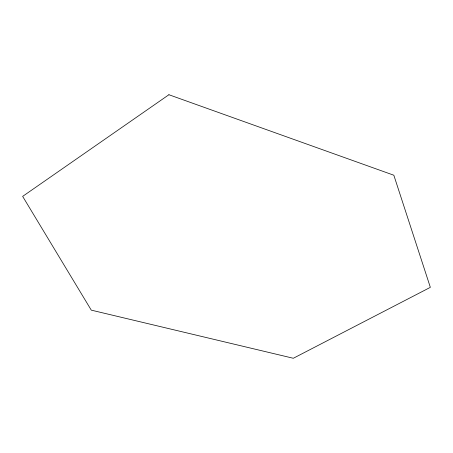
<?xml version="1.0" encoding="UTF-8"?>
<svg xmlns="http://www.w3.org/2000/svg" width="453" height="453" viewBox="0 0 453 453"><rect width="100%" height="100%" fill="white"/><g stroke="black" fill="none" stroke-linecap="round" stroke-linejoin="round"><path stroke-width="0.68" d="M168.912 94.728L22.65 196.381L91.279 310.146L293.312 358.272L430.35 287.344L393.833 175.226L168.912 94.728"/></g></svg>
